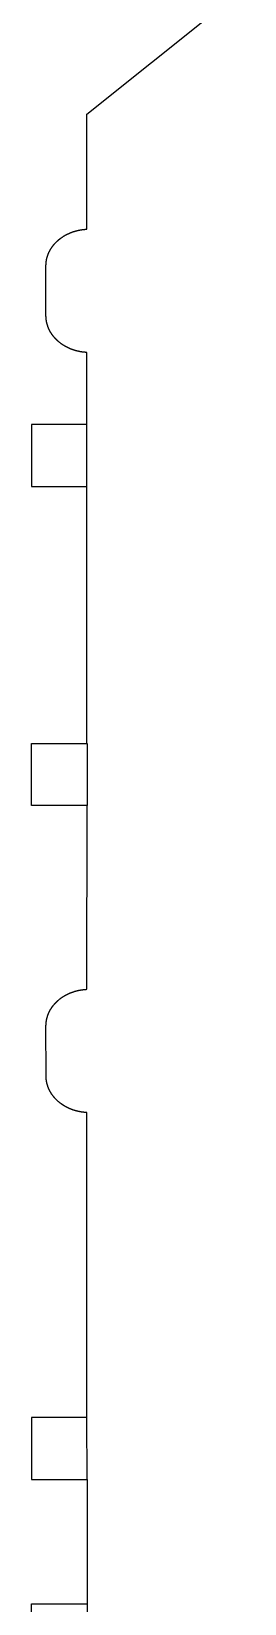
# Model space of a CAD drawing. Extents: x 0 to 268, y 0 to 354.
# Drawn here: x 135.4 to 146.9, y 140.1 to 224.9 of the extents above; entities that cross this region are included whole.
import ezdxf

# ---------------------------------------------------------------- set-up
doc = ezdxf.new("R2010")
doc.units = 0
doc.layers.get('DEFPOINTS').update_dxf_attribs({"color": 18, "linetype": 'CONTINUOUS'})

msp = doc.modelspace()

# ---------------------------------------------------------------- linework, layer by layer
at = {"layer": 'DEFPOINTS'}
for points in [[(138.441, 186.49), (138.44, 183.143), (135.44, 183.143), (135.44, 186.49), (138.438, 186.488), (138.436, 200.354), (138.436, 203.701), (138.436, 207.591), (138.421, 207.592), (138.407, 207.592), (138.393, 207.593), (138.378, 207.594), (138.364, 207.595), (138.35, 207.596), (138.335, 207.598), (138.321, 207.599), (138.307, 207.6), (138.292, 207.601), (138.278, 207.603), (138.264, 207.604), (138.25, 207.606), (138.236, 207.608), (138.222, 207.609), (138.208, 207.611), (138.194, 207.613), (138.18, 207.615), (138.166, 207.617), (138.152, 207.619), (138.138, 207.621), (138.124, 207.623), (138.11, 207.626), (138.096, 207.628), (138.082, 207.63), (138.069, 207.633), (138.055, 207.636), (138.041, 207.638), (138.027, 207.641), (138.014, 207.644), (138, 207.646), (137.987, 207.649), (137.973, 207.652), (137.96, 207.655), (137.946, 207.658), (137.933, 207.662), (137.919, 207.665), (137.906, 207.668), (137.892, 207.671), (137.879, 207.675), (137.866, 207.678), (137.852, 207.682), (137.839, 207.686), (137.826, 207.689), (137.813, 207.693), (137.8, 207.697), (137.787, 207.701), (137.774, 207.705), (137.761, 207.709), (137.748, 207.713), (137.735, 207.717), (137.722, 207.721), (137.709, 207.725), (137.696, 207.73), (137.683, 207.734), (137.671, 207.738), (137.658, 207.743), (137.645, 207.748), (137.633, 207.752), (137.62, 207.757), (137.607, 207.762), (137.595, 207.766), (137.582, 207.771), (137.57, 207.776), (137.557, 207.781), (137.545, 207.786), (137.533, 207.791), (137.521, 207.797), (137.508, 207.802), (137.496, 207.807), (137.484, 207.812), (137.472, 207.818), (137.46, 207.823), (137.448, 207.829), (137.436, 207.834), (137.424, 207.84), (137.412, 207.846), (137.4, 207.851), (137.388, 207.857), (137.376, 207.863), (137.365, 207.869), (137.353, 207.875), (137.341, 207.881), (137.33, 207.887), (137.318, 207.893), (137.307, 207.9), (137.295, 207.906), (137.284, 207.912), (137.272, 207.918), (137.261, 207.925), (137.25, 207.931), (137.239, 207.938), (137.227, 207.944), (137.216, 207.951), (137.205, 207.958), (137.194, 207.964), (137.183, 207.971), (137.172, 207.978), (137.161, 207.985), (137.151, 207.992), (137.14, 207.999), (137.129, 208.006), (137.118, 208.013), (137.108, 208.02), (137.097, 208.028), (137.087, 208.035), (137.076, 208.042), (137.066, 208.049), (137.055, 208.057), (137.045, 208.064), (137.035, 208.072), (137.024, 208.079), (137.014, 208.087), (137.004, 208.095), (136.994, 208.102), (136.984, 208.11), (136.974, 208.118), (136.964, 208.126), (136.954, 208.134), (136.944, 208.142), (136.935, 208.15), (136.925, 208.158), (136.915, 208.166), (136.906, 208.174), (136.896, 208.182), (136.887, 208.19), (136.877, 208.199), (136.868, 208.207), (136.859, 208.215), (136.849, 208.224), (136.84, 208.232), (136.831, 208.241), (136.822, 208.249), (136.813, 208.258), (136.804, 208.267), (136.795, 208.275), (136.786, 208.284), (136.777, 208.293), (136.769, 208.302), (136.76, 208.31), (136.751, 208.319), (136.743, 208.328), (136.734, 208.337), (136.726, 208.346), (136.718, 208.355), (136.709, 208.364), (136.701, 208.374), (136.693, 208.383), (136.685, 208.392), (136.677, 208.401), (136.669, 208.411), (136.661, 208.42), (136.653, 208.429), (136.645, 208.439), (136.637, 208.448), (136.63, 208.458), (136.622, 208.468), (136.614, 208.477), (136.607, 208.487), (136.599, 208.496), (136.592, 208.506), (136.585, 208.516), (136.578, 208.526), (136.57, 208.536), (136.563, 208.545), (136.556, 208.555), (136.549, 208.565), (136.542, 208.575), (136.536, 208.585), (136.529, 208.595), (136.522, 208.606), (136.515, 208.616), (136.509, 208.626), (136.502, 208.636), (136.496, 208.646), (136.49, 208.657), (136.483, 208.667), (136.477, 208.677), (136.471, 208.688), (136.465, 208.698), (136.459, 208.709), (136.453, 208.719), (136.447, 208.73), (136.441, 208.74), (136.435, 208.751), (136.43, 208.761), (136.424, 208.772), (136.419, 208.783), (136.413, 208.793), (136.408, 208.804), (136.403, 208.815), (136.397, 208.826), (136.392, 208.837), (136.387, 208.848), (136.382, 208.859), (136.377, 208.869), (136.372, 208.88), (136.367, 208.891), (136.363, 208.903), (136.358, 208.914), (136.354, 208.925), (136.349, 208.936), (136.345, 208.947), (136.34, 208.958), (136.336, 208.969), (136.332, 208.981), (136.328, 208.992), (136.324, 209.003), (136.32, 209.015), (136.316, 209.026), (136.312, 209.037), (136.308, 209.049), (136.305, 209.06), (136.301, 209.072), (136.298, 209.083), (136.294, 209.095), (136.291, 209.106), (136.288, 209.118), (136.284, 209.13), (136.281, 209.141), (136.278, 209.153), (136.275, 209.165), (136.273, 209.176), (136.27, 209.188), (136.267, 209.2), (136.265, 209.212), (136.262, 209.223), (136.26, 209.235), (136.257, 209.247), (136.255, 209.259), (136.253, 209.271), (136.251, 209.283), (136.249, 209.295), (136.247, 209.307), (136.245, 209.319), (136.243, 209.331), (136.241, 209.343), (136.24, 209.355), (136.238, 209.367), (136.237, 209.379), (136.235, 209.391), (136.234, 209.403), (136.233, 209.416), (136.232, 209.428), (136.231, 209.44), (136.23, 209.452), (136.229, 209.465), (136.228, 209.477), (136.228, 209.489), (136.227, 209.501), (136.227, 209.514), (136.226, 209.526), (136.226, 209.538), (136.226, 209.551), (136.226, 209.563), (136.225, 209.576), (136.225, 212.267), (136.226, 212.279), (136.226, 212.292), (136.226, 212.304), (136.226, 212.316), (136.227, 212.329), (136.227, 212.341), (136.228, 212.353), (136.228, 212.366), (136.229, 212.378), (136.23, 212.39), (136.231, 212.402), (136.232, 212.415), (136.233, 212.427), (136.234, 212.439), (136.235, 212.451), (136.237, 212.463), (136.238, 212.475), (136.24, 212.487), (136.241, 212.499), (136.243, 212.512), (136.245, 212.524), (136.247, 212.536), (136.249, 212.547), (136.251, 212.559), (136.253, 212.571), (136.255, 212.583), (136.257, 212.595), (136.26, 212.607), (136.262, 212.619), (136.265, 212.631), (136.267, 212.642), (136.27, 212.654), (136.273, 212.666), (136.275, 212.677), (136.278, 212.689), (136.281, 212.701), (136.284, 212.712), (136.288, 212.724), (136.291, 212.736), (136.294, 212.747), (136.298, 212.759), (136.301, 212.77), (136.305, 212.782), (136.308, 212.793), (136.312, 212.804), (136.316, 212.816), (136.32, 212.827), (136.324, 212.838), (136.328, 212.85), (136.332, 212.861), (136.336, 212.872), (136.34, 212.883), (136.345, 212.895), (136.349, 212.906), (136.354, 212.917), (136.358, 212.928), (136.363, 212.939), (136.367, 212.95), (136.372, 212.961), (136.377, 212.972), (136.382, 212.983), (136.387, 212.994), (136.392, 213.004), (136.397, 213.015), (136.403, 213.026), (136.408, 213.037), (136.413, 213.048), (136.419, 213.058), (136.424, 213.069), (136.43, 213.08), (136.435, 213.09), (136.441, 213.101), (136.447, 213.111), (136.453, 213.122), (136.459, 213.132), (136.465, 213.143), (136.471, 213.153), (136.477, 213.163), (136.483, 213.174), (136.49, 213.184), (136.496, 213.194), (136.502, 213.204), (136.509, 213.215), (136.515, 213.225), (136.522, 213.235), (136.529, 213.245), (136.536, 213.255), (136.542, 213.265), (136.549, 213.275), (136.556, 213.285), (136.563, 213.295), (136.57, 213.304), (136.578, 213.314), (136.585, 213.324), (136.592, 213.334), (136.599, 213.343), (136.607, 213.353), (136.614, 213.363), (136.622, 213.372), (136.63, 213.382), (136.637, 213.391), (136.645, 213.401), (136.653, 213.41), (136.661, 213.419), (136.669, 213.429), (136.677, 213.438), (136.685, 213.447), (136.693, 213.456), (136.701, 213.466), (136.709, 213.475), (136.718, 213.484), (136.726, 213.493), (136.734, 213.502), (136.743, 213.511), (136.751, 213.52), (136.76, 213.528), (136.769, 213.537), (136.777, 213.546), (136.786, 213.555), (136.795, 213.563), (136.804, 213.572), (136.813, 213.581), (136.822, 213.589), (136.831, 213.598), (136.84, 213.606), (136.849, 213.615), (136.859, 213.623), (136.868, 213.631), (136.877, 213.64), (136.887, 213.648), (136.896, 213.656), (136.906, 213.664), (136.915, 213.672), (136.925, 213.68), (136.935, 213.688), (136.944, 213.696), (136.954, 213.704), (136.964, 213.712), (136.974, 213.72), (136.984, 213.728), (136.994, 213.735), (137.004, 213.743), (137.014, 213.751), (137.024, 213.758), (137.035, 213.766), (137.045, 213.773), (137.055, 213.78), (137.066, 213.788), (137.076, 213.795), (137.086, 213.802), (137.097, 213.81), (137.108, 213.817), (137.118, 213.824), (137.129, 213.831), (137.14, 213.838), (137.15, 213.845), (137.161, 213.852), (137.172, 213.859), (137.183, 213.865), (137.194, 213.872), (137.205, 213.879), (137.216, 213.886), (137.227, 213.892), (137.239, 213.899), (137.25, 213.905), (137.261, 213.912), (137.272, 213.918), (137.284, 213.924), (137.295, 213.931), (137.307, 213.937), (137.318, 213.943), (137.33, 213.949), (137.341, 213.955), (137.353, 213.961), (137.365, 213.967), (137.376, 213.973), (137.388, 213.979), (137.4, 213.984), (137.412, 213.99), (137.424, 213.996), (137.436, 214.001), (137.448, 214.007), (137.46, 214.012), (137.472, 214.018), (137.484, 214.023), (137.496, 214.029), (137.508, 214.034), (137.52, 214.039), (137.533, 214.044), (137.545, 214.049), (137.557, 214.054), (137.57, 214.059), (137.582, 214.064), (137.595, 214.069), (137.607, 214.074), (137.62, 214.078), (137.632, 214.083), (137.645, 214.088), (137.658, 214.092), (137.671, 214.097), (137.683, 214.101), (137.696, 214.105), (137.709, 214.11), (137.722, 214.114), (137.735, 214.118), (137.748, 214.122), (137.761, 214.126), (137.774, 214.13), (137.787, 214.134), (137.8, 214.138), (137.813, 214.142), (137.826, 214.145), (137.839, 214.149), (137.852, 214.153), (137.866, 214.156), (137.879, 214.16), (137.892, 214.163), (137.906, 214.166), (137.919, 214.17), (137.933, 214.173), (137.946, 214.176), (137.959, 214.179), (137.973, 214.182), (137.987, 214.185), (138, 214.188), (138.014, 214.191), (138.027, 214.194), (138.041, 214.196), (138.055, 214.199), (138.069, 214.201), (138.082, 214.204), (138.096, 214.206), (138.11, 214.209), (138.124, 214.211), (138.138, 214.213), (138.152, 214.215), (138.166, 214.217), (138.18, 214.219), (138.194, 214.221), (138.208, 214.223), (138.222, 214.225), (138.236, 214.227), (138.25, 214.228), (138.264, 214.23), (138.278, 214.231), (138.292, 214.233), (138.307, 214.234), (138.321, 214.235), (138.335, 214.237), (138.35, 214.238), (138.364, 214.239), (138.378, 214.24), (138.393, 214.241), (138.407, 214.242), (138.421, 214.242), (138.436, 214.243), (138.438, 220.448), (162.867, 239.987)], [(138.447, 203.701), (135.447, 203.701), (135.447, 200.354), (138.447, 200.354)], [(138.44, 146.773), (138.436, 150.12), (138.436, 166.575), (138.421, 166.576), (138.407, 166.576), (138.393, 166.577), (138.378, 166.578), (138.364, 166.579), (138.349, 166.58), (138.335, 166.581), (138.321, 166.583), (138.307, 166.584), (138.292, 166.585), (138.278, 166.587), (138.264, 166.588), (138.25, 166.59), (138.236, 166.591), (138.222, 166.593), (138.207, 166.595), (138.193, 166.597), (138.179, 166.599), (138.165, 166.601), (138.151, 166.603), (138.138, 166.605), (138.124, 166.607), (138.11, 166.609), (138.096, 166.612), (138.082, 166.614), (138.068, 166.616), (138.055, 166.619), (138.041, 166.622), (138.027, 166.624), (138.014, 166.627), (138, 166.63), (137.986, 166.633), (137.973, 166.636), (137.959, 166.639), (137.946, 166.642), (137.932, 166.645), (137.919, 166.648), (137.905, 166.651), (137.892, 166.655), (137.879, 166.658), (137.865, 166.662), (137.852, 166.665), (137.839, 166.669), (137.826, 166.672), (137.813, 166.676), (137.8, 166.68), (137.786, 166.684), (137.773, 166.688), (137.76, 166.692), (137.747, 166.696), (137.735, 166.7), (137.722, 166.704), (137.709, 166.708), (137.696, 166.713), (137.683, 166.717), (137.67, 166.721), (137.658, 166.726), (137.645, 166.73), (137.632, 166.735), (137.62, 166.74), (137.607, 166.744), (137.595, 166.749), (137.582, 166.754), (137.57, 166.759), (137.557, 166.764), (137.545, 166.769), (137.533, 166.774), (137.521, 166.779), (137.508, 166.784), (137.496, 166.79), (137.484, 166.795), (137.472, 166.8), (137.46, 166.806), (137.448, 166.811), (137.436, 166.817), (137.424, 166.822), (137.412, 166.828), (137.4, 166.834), (137.388, 166.84), (137.377, 166.845), (137.365, 166.851), (137.353, 166.857), (137.342, 166.863), (137.33, 166.869), (137.319, 166.875), (137.307, 166.882), (137.296, 166.888), (137.284, 166.894), (137.273, 166.9), (137.262, 166.907), (137.25, 166.913), (137.239, 166.92), (137.228, 166.926), (137.217, 166.933), (137.206, 166.94), (137.195, 166.946), (137.184, 166.953), (137.173, 166.96), (137.162, 166.967), (137.151, 166.974), (137.14, 166.981), (137.13, 166.988), (137.119, 166.995), (137.108, 167.002), (137.098, 167.009), (137.087, 167.016), (137.077, 167.024), (137.066, 167.031), (137.056, 167.038), (137.046, 167.046), (137.036, 167.053), (137.025, 167.061), (137.015, 167.068), (137.005, 167.076), (136.995, 167.084), (136.985, 167.091), (136.975, 167.099), (136.965, 167.107), (136.955, 167.115), (136.946, 167.123), (136.936, 167.131), (136.926, 167.139), (136.917, 167.147), (136.907, 167.155), (136.898, 167.163), (136.888, 167.171), (136.879, 167.18), (136.869, 167.188), (136.86, 167.196), (136.851, 167.205), (136.842, 167.213), (136.833, 167.222), (136.824, 167.23), (136.815, 167.239), (136.806, 167.247), (136.797, 167.256), (136.788, 167.265), (136.779, 167.274), (136.77, 167.282), (136.762, 167.291), (136.753, 167.3), (136.745, 167.309), (136.736, 167.318), (136.728, 167.327), (136.72, 167.336), (136.711, 167.345), (136.703, 167.354), (136.695, 167.363), (136.687, 167.373), (136.679, 167.382), (136.671, 167.391), (136.663, 167.401), (136.655, 167.41), (136.647, 167.419), (136.64, 167.429), (136.632, 167.438), (136.624, 167.448), (136.617, 167.458), (136.609, 167.467), (136.602, 167.477), (136.595, 167.487), (136.587, 167.496), (136.58, 167.506), (136.573, 167.516), (136.566, 167.526), (136.559, 167.536), (136.552, 167.546), (136.545, 167.556), (136.538, 167.566), (136.531, 167.576), (136.525, 167.586), (136.518, 167.596), (136.512, 167.606), (136.505, 167.616), (136.499, 167.626), (136.492, 167.637), (136.486, 167.647), (136.48, 167.657), (136.474, 167.668), (136.468, 167.678), (136.462, 167.689), (136.456, 167.699), (136.45, 167.71), (136.444, 167.72), (136.439, 167.731), (136.433, 167.741), (136.427, 167.752), (136.422, 167.763), (136.416, 167.773), (136.411, 167.784), (136.406, 167.795), (136.401, 167.806), (136.395, 167.817), (136.39, 167.827), (136.385, 167.838), (136.38, 167.849), (136.376, 167.86), (136.371, 167.871), (136.366, 167.882), (136.362, 167.893), (136.357, 167.905), (136.353, 167.916), (136.348, 167.927), (136.344, 167.938), (136.34, 167.949), (136.335, 167.96), (136.331, 167.972), (136.327, 167.983), (136.323, 167.994), (136.32, 168.006), (136.316, 168.017), (136.312, 168.029), (136.308, 168.04), (136.305, 168.051), (136.301, 168.063), (136.298, 168.074), (136.295, 168.086), (136.291, 168.098), (136.288, 168.109), (136.285, 168.121), (136.282, 168.133), (136.279, 168.144), (136.277, 168.156), (136.274, 168.168), (136.271, 168.179), (136.268, 168.191), (136.266, 168.203), (136.264, 168.215), (136.261, 168.227), (136.259, 168.239), (136.257, 168.251), (136.255, 168.262), (136.253, 168.274), (136.251, 168.286), (136.249, 168.298), (136.247, 168.31), (136.245, 168.323), (136.244, 168.335), (136.242, 168.347), (136.241, 168.359), (136.239, 168.371), (136.238, 168.383), (136.237, 168.395), (136.236, 168.408), (136.235, 168.42), (136.234, 168.432), (136.233, 168.444), (136.232, 168.457), (136.232, 168.469), (136.231, 168.481), (136.231, 168.494), (136.23, 168.506), (136.23, 168.518), (136.23, 168.531), (136.23, 168.543), (136.23, 168.556), (136.225, 171.251), (136.226, 171.263), (136.226, 171.276), (136.226, 171.288), (136.226, 171.3), (136.227, 171.313), (136.227, 171.325), (136.228, 171.337), (136.228, 171.35), (136.229, 171.362), (136.23, 171.374), (136.231, 171.386), (136.232, 171.399), (136.233, 171.411), (136.234, 171.423), (136.235, 171.435), (136.237, 171.447), (136.238, 171.459), (136.24, 171.472), (136.241, 171.484), (136.243, 171.496), (136.245, 171.508), (136.247, 171.52), (136.249, 171.532), (136.251, 171.544), (136.253, 171.556), (136.255, 171.567), (136.257, 171.579), (136.26, 171.591), (136.262, 171.603), (136.264, 171.615), (136.267, 171.627), (136.27, 171.638), (136.273, 171.65), (136.275, 171.662), (136.278, 171.674), (136.281, 171.685), (136.284, 171.697), (136.288, 171.708), (136.291, 171.72), (136.294, 171.731), (136.298, 171.743), (136.301, 171.754), (136.305, 171.766), (136.308, 171.777), (136.312, 171.789), (136.316, 171.8), (136.32, 171.812), (136.324, 171.823), (136.328, 171.834), (136.332, 171.845), (136.336, 171.857), (136.34, 171.868), (136.344, 171.879), (136.349, 171.89), (136.353, 171.901), (136.358, 171.912), (136.363, 171.923), (136.367, 171.934), (136.372, 171.945), (136.377, 171.956), (136.382, 171.967), (136.387, 171.978), (136.392, 171.989), (136.397, 172), (136.402, 172.011), (136.408, 172.021), (136.413, 172.032), (136.418, 172.043), (136.424, 172.054), (136.43, 172.064), (136.435, 172.075), (136.441, 172.085), (136.447, 172.096), (136.453, 172.106), (136.459, 172.117), (136.465, 172.127), (136.471, 172.138), (136.477, 172.148), (136.483, 172.158), (136.489, 172.169), (136.496, 172.179), (136.502, 172.189), (136.509, 172.199), (136.515, 172.209), (136.522, 172.219), (136.528, 172.23), (136.535, 172.24), (136.542, 172.25), (136.549, 172.259), (136.556, 172.269), (136.563, 172.279), (136.57, 172.289), (136.577, 172.299), (136.584, 172.309), (136.592, 172.318), (136.599, 172.328), (136.606, 172.338), (136.614, 172.347), (136.622, 172.357), (136.629, 172.366), (136.637, 172.376), (136.645, 172.385), (136.652, 172.395), (136.66, 172.404), (136.668, 172.413), (136.676, 172.423), (136.684, 172.432), (136.692, 172.441), (136.701, 172.45), (136.709, 172.459), (136.717, 172.469), (136.725, 172.478), (136.734, 172.487), (136.742, 172.496), (136.751, 172.504), (136.759, 172.513), (136.768, 172.522), (136.777, 172.531), (136.786, 172.54), (136.794, 172.548), (136.803, 172.557), (136.812, 172.566), (136.821, 172.574), (136.83, 172.583), (136.84, 172.591), (136.849, 172.599), (136.858, 172.608), (136.867, 172.616), (136.877, 172.624), (136.886, 172.633), (136.896, 172.641), (136.905, 172.649), (136.915, 172.657), (136.924, 172.665), (136.934, 172.673), (136.944, 172.681), (136.954, 172.689), (136.963, 172.697), (136.973, 172.705), (136.983, 172.712), (136.993, 172.72), (137.003, 172.728), (137.013, 172.735), (137.024, 172.743), (137.034, 172.75), (137.044, 172.758), (137.055, 172.765), (137.065, 172.773), (137.075, 172.78), (137.086, 172.787), (137.096, 172.794), (137.107, 172.802), (137.118, 172.809), (137.128, 172.816), (137.139, 172.823), (137.15, 172.83), (137.161, 172.837), (137.172, 172.844), (137.182, 172.85), (137.193, 172.857), (137.205, 172.864), (137.216, 172.87), (137.227, 172.877), (137.238, 172.884), (137.249, 172.89), (137.26, 172.896), (137.272, 172.903), (137.283, 172.909), (137.295, 172.915), (137.306, 172.922), (137.317, 172.928), (137.329, 172.934), (137.341, 172.94), (137.352, 172.946), (137.364, 172.952), (137.376, 172.958), (137.387, 172.963), (137.399, 172.969), (137.411, 172.975), (137.423, 172.981), (137.435, 172.986), (137.447, 172.992), (137.459, 172.997), (137.471, 173.003), (137.483, 173.008), (137.495, 173.013), (137.508, 173.018), (137.52, 173.024), (137.532, 173.029), (137.544, 173.034), (137.557, 173.039), (137.569, 173.044), (137.582, 173.049), (137.594, 173.054), (137.607, 173.058), (137.619, 173.063), (137.632, 173.068), (137.644, 173.072), (137.657, 173.077), (137.67, 173.081), (137.683, 173.086), (137.695, 173.09), (137.708, 173.094), (137.721, 173.098), (137.734, 173.103), (137.747, 173.107), (137.76, 173.111), (137.773, 173.115), (137.786, 173.119), (137.799, 173.122), (137.812, 173.126), (137.825, 173.13), (137.839, 173.134), (137.852, 173.137), (137.865, 173.141), (137.878, 173.144), (137.892, 173.148), (137.905, 173.151), (137.919, 173.154), (137.932, 173.157), (137.946, 173.16), (137.959, 173.164), (137.973, 173.167), (137.986, 173.169), (138, 173.172), (138.013, 173.175), (138.027, 173.178), (138.041, 173.181), (138.054, 173.183), (138.068, 173.186), (138.082, 173.188), (138.096, 173.191), (138.11, 173.193), (138.124, 173.195), (138.137, 173.197), (138.151, 173.199), (138.165, 173.201), (138.179, 173.203), (138.193, 173.205), (138.207, 173.207), (138.222, 173.209), (138.236, 173.211), (138.25, 173.212), (138.264, 173.214), (138.278, 173.215), (138.292, 173.217), (138.307, 173.218), (138.321, 173.219), (138.335, 173.221), (138.349, 173.222), (138.364, 173.223), (138.378, 173.224), (138.393, 173.225), (138.407, 173.226), (138.421, 173.226), (138.436, 173.227), (138.44, 183.143)], [(138.44, 150.12), (135.44, 150.12), (135.44, 146.773), (138.44, 146.773), (138.44, 140.088), (138.44, 136.728), (135.44, 136.728), (135.44, 140.075), (138.44, 140.075)]]:
    msp.add_lwpolyline(points, dxfattribs=at)

doc.saveas('drawing.dxf')
